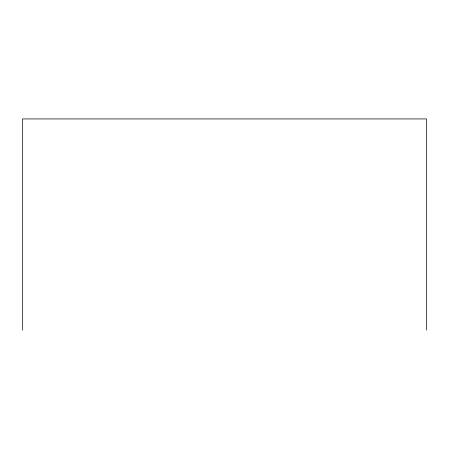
<?xml version="1.0" encoding="UTF-8"?>
<svg xmlns="http://www.w3.org/2000/svg" width="449" height="449" viewBox="0 0 449 449"><rect width="100%" height="100%" fill="white"/><g stroke="black" fill="none" stroke-linecap="round" stroke-linejoin="round"><path stroke-width="0.67" d="M426.55 330.071L426.55 118.929L22.45 118.929L22.45 330.071"/></g></svg>
